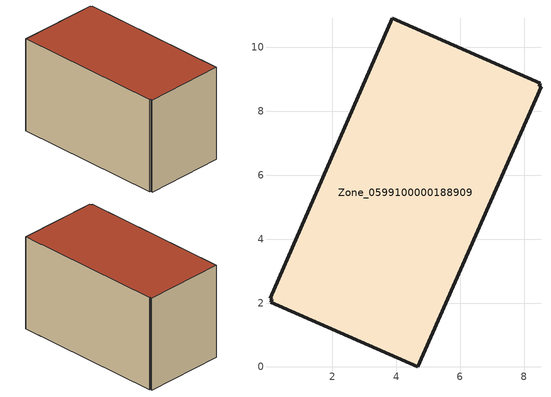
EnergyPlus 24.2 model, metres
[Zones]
Zone_0599100000188909
 floor ground (C_G): 8.47,8.79 8.53,8.77 4.68,0 0.07,2.02 0.12,2.12 0.05,2.16 3.88,10.92 8.52,8.88 z0
 wall outside (C_F): 0.07,2.02 4.68,0 8.53,8.77 8.47,8.79 8.52,8.88 3.88,10.92 0.05,2.16 0.12,2.12 0.07,2.02 z0:5.86
 roof outside (C_R): 8.52,8.88 3.88,10.92 0.05,2.16 0.12,2.12 0.07,2.02 4.68,0 8.53,8.77 8.47,8.79 z5.86
[BUILDING]
Pand.0599100000188909: North Axis=0; Terrain=City; Loads Convergence Tolerance Value=0.04; Temperature Convergence Tolerance Value=0.4; Solar Distribution=FullExterior; Maximum Number of Warmup Days=25; Minimum Number of Warmup Days=1
[Site:Location]
Rotterdam.The.Hague.AP_ZH_NLD Design_Conditions: Latitude=51.96; Longitude=4.45; Time Zone=1; Elevation=-4.5
[SITE:GROUNDTEMPERATURE:BUILDINGSURFACE]
18, 18, 18, 18, 18, 18, 18, 18, 18, 18, 18, 18
[MATERIAL] Thermal Absorptance=0.9; Solar Absorptance=0.7; Visible Absorptance=0.7
Name | Roughness | Thickness | Conductivity | Density | Specific Heat
G.TC.1975-1991 | MediumSmooth | 0.15 | 0.288461 | 540 | 1210
F.TC.1975-1991 | Rough | 0.3 | 0.230769 | 1920 | 840
R.TC.1975-1991 | MediumRough | 0.2 | 0.153846 | 1500 | 1000
[CONSTRUCTION]
C_G: G.TC.1975-1991
C_F: F.TC.1975-1991
C_R: R.TC.1975-1991
[ZONE]
Zone_0599100000188909: Type=1; Multiplier=1; Ceiling Height=Autocalculate; Volume=Autocalculate; Floor Area=autocalculate; Part of Total Floor Area=Yes
[ZONEINFILTRATION:DESIGNFLOWRATE]
Infil_Zone_0599100000188909: Zone or ZoneList or Space or SpaceList=Zone_0599100000188909; Schedule=AlwaysOn; Design Flow Rate Calculation Method=Flow/Area; Flow Rate per Floor Area=0.003; Constant Term Coefficient=1; Temperature Term Coefficient=0; Velocity Term Coefficient=0; Velocity Squared Term Coefficient=0
[HVACTEMPLATE:ZONE:IDEALLOADSAIRSYSTEM]
Zone_0599100000188909: Maximum Heating Supply Air Temperature=50; Minimum Cooling Supply Air Temperature=13; Maximum Heating Supply Air Humidity Ratio=0.0156; Minimum Cooling Supply Air Humidity Ratio=0.0077; Heating Limit=NoLimit; Cooling Limit=NoLimit; Dehumidification Control Type=ConstantSensibleHeatRatio; Cooling Sensible Heat Ratio=0.7; Dehumidification Setpoint=60; Humidification Control Type=None; Humidification Setpoint=30; Outdoor Air Method=None; Outdoor Air Flow Rate per Person=0.00944; Outdoor Air Flow Rate per Zone Floor Area=0; Outdoor Air Flow Rate per Zone=0; Demand Controlled Ventilation Type=None; Outdoor Air Economizer Type=NoEconomizer; Heat Recovery Type=None; Sensible Heat Recovery Effectiveness=0.7; Latent Heat Recovery Effectiveness=0.65
[ZONECONTROL:THERMOSTAT]
ThermostatControl_Zone_0599100000188909: Zone or ZoneList=Zone_0599100000188909; Control Type Schedule=DualSetpointControlType; Control 1=Thermostat_Zone_0599100000188909; Temperature Difference Between Cutout And Setpoint=0
[THERMOSTATSETPOINT:DUALSETPOINT]
Thermostat_Zone_0599100000188909: Heating Setpoint Temperature Schedule=HeatingSetpoint_Zone_0599100000188909; Cooling Setpoint Temperature Schedule=CoolingSetpoint_Zone_0599100000188909
[SCHEDULE:COMPACT]
HeatingSetpoint_Zone_0599100000188909: Through: 12/31, For: AllDays, Until: 24:00, 21
CoolingSetpoint_Zone_0599100000188909: Through: 12/31, For: AllDays, Until: 24:00, 24
DualSetpointControlType: Through: 12/31, For: AllDays, Until: 24:00, 4
AlwaysOn: Through: 12/31, For: AllDays, Until: 24:00, 1
